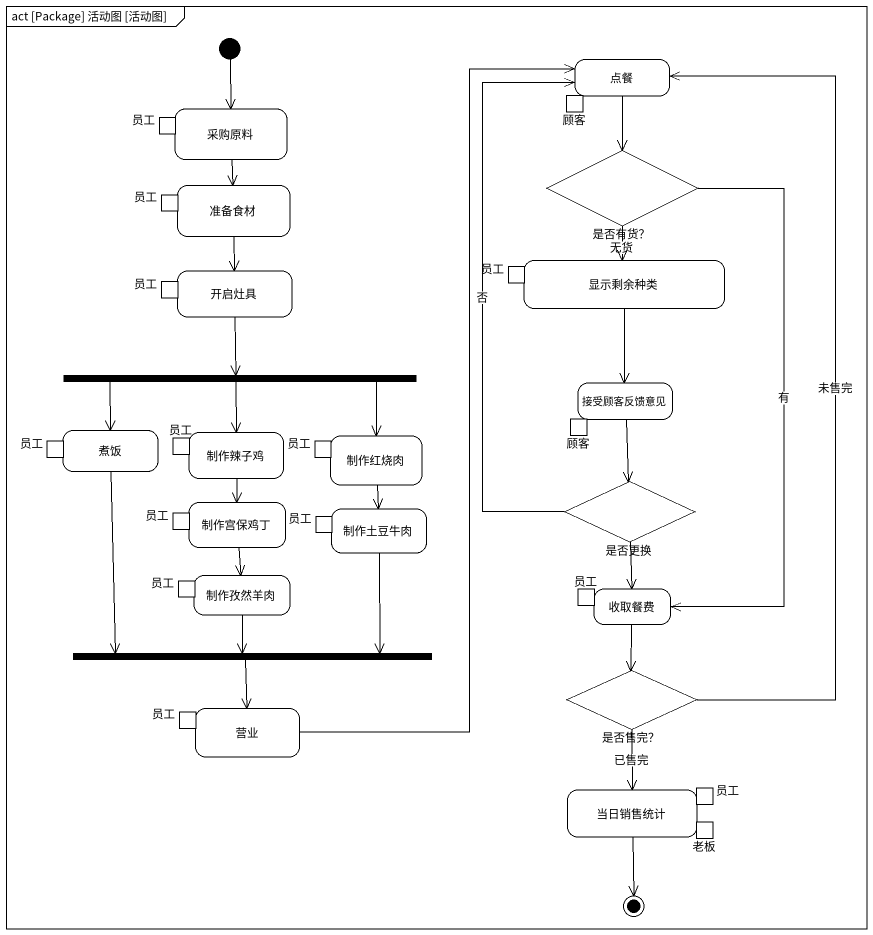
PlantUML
@startuml
mainframe act [Package] 活动图 [活动图]
hide empty description
state 点餐 {
  state 顾客 <<inputPin>>
}
state 采购原料 {
  state 员工 <<inputPin>>
}
state 准备食材 {
  state "员工" as 员工_2 <<inputPin>>
}
state "是否有货？" as 是否有货 <<choice>>
state 开启灶具 {
  state "员工" as 员工_3 <<inputPin>>
}
state 显示剩余种类 {
  state "员工" as 员工_4 <<inputPin>>
}
state fork1 <<fork>>
state 接受顾客反馈意见 {
  state "顾客" as 顾客_2 <<inputPin>>
}
state 煮饭 {
  state "员工" as 员工_5 <<inputPin>>
}
state 制作辣子鸡 {
  state "员工" as 员工_6 <<inputPin>>
}
state 制作红烧肉 {
  state "员工" as 员工_7 <<inputPin>>
}
state 制作宫保鸡丁 {
  state "员工" as 员工_8 <<inputPin>>
}
state 制作土豆牛肉 {
  state "员工" as 员工_9 <<inputPin>>
}
state 是否更换 <<choice>>
state 制作孜然羊肉 {
  state "员工" as 员工_10 <<inputPin>>
}
state 收取餐费 {
  state "员工" as 员工_11 <<inputPin>>
}
state fork2 <<join>>
state 营业 {
  state "员工" as 员工_12 <<inputPin>>
}
state "是否售完？" as 是否售完 <<choice>>
state 当日销售统计 {
  state "员工" as 员工_13 <<inputPin>>
  state 老板 <<inputPin>>
}
[*] --> 采购原料
点餐 --> 是否有货
采购原料 --> 准备食材
准备食材 --> 开启灶具
是否有货 --> 显示剩余种类 : 无货
是否有货 --> 收取餐费 : 有
开启灶具 --> fork1
显示剩余种类 --> 接受顾客反馈意见
fork1 -left-> 煮饭
fork1 --> 制作辣子鸡
fork1 --> 制作红烧肉
接受顾客反馈意见 --> 是否更换
煮饭 --> fork2
制作辣子鸡 --> 制作宫保鸡丁
制作红烧肉 --> 制作土豆牛肉
制作宫保鸡丁 --> 制作孜然羊肉
制作土豆牛肉 --> fork2
是否更换 -up-> 点餐 : 否
是否更换 --> 收取餐费
制作孜然羊肉 --> fork2
收取餐费 --> 是否售完
fork2 --> 营业
营业 -up-> 点餐
是否售完 -up-> 点餐 : 未售完
是否售完 --> 当日销售统计 : 已售完
当日销售统计 --> [*]
@enduml
